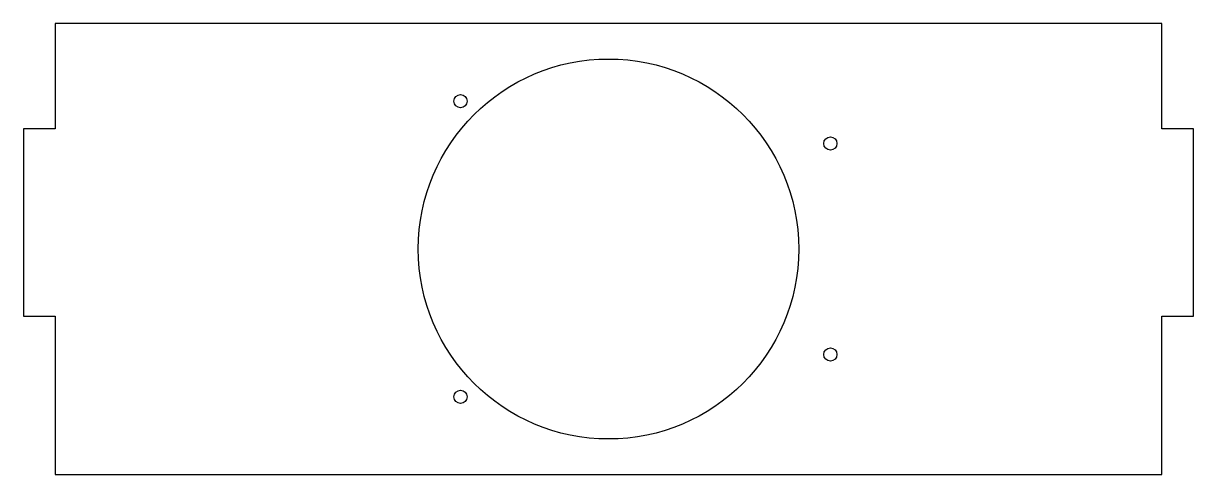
# Model space of a CAD drawing. Header units: millimetres. Extents: x 0 to 222, y -30 to 56.
import ezdxf

# ---------------------------------------------------------------- set-up
doc = ezdxf.new("R2010")
doc.units = ezdxf.units.MM

msp = doc.modelspace()

# ---------------------------------------------------------------- linework, layer by layer
at = {"color": 7, "linetype": 'Continuous', "lineweight": 25}
for p, q in [((6, 55.5), (6, 35.5)), ((215.5, 55.5), (6, 55.5)), ((215.5, 35.5), (215.5, 55.5)), ((6, 35.5), (0, 35.5)), ((0, 35.5), (0, 0)), ((221.5, 35.5), (215.5, 35.5)), ((221.5, 0), (221.5, 35.5)), ((0, 0), (6, 0)), ((6, 0), (6, -30)), ((215.5, -30), (215.5, 0)), ((215.5, 0), (221.5, 0)), ((6, -30), (215.5, -30))]:
    msp.add_line(p, q, dxfattribs=at)
for centre, radius in [((110.75, 12.75), 36), ((82.75, 40.75), 1.25), ((152.75, 32.75), 1.25), ((152.75, -7.25), 1.25), ((82.75, -15.25), 1.25)]:
    msp.add_circle(centre, radius, dxfattribs=at)

doc.saveas('drawing.dxf')
